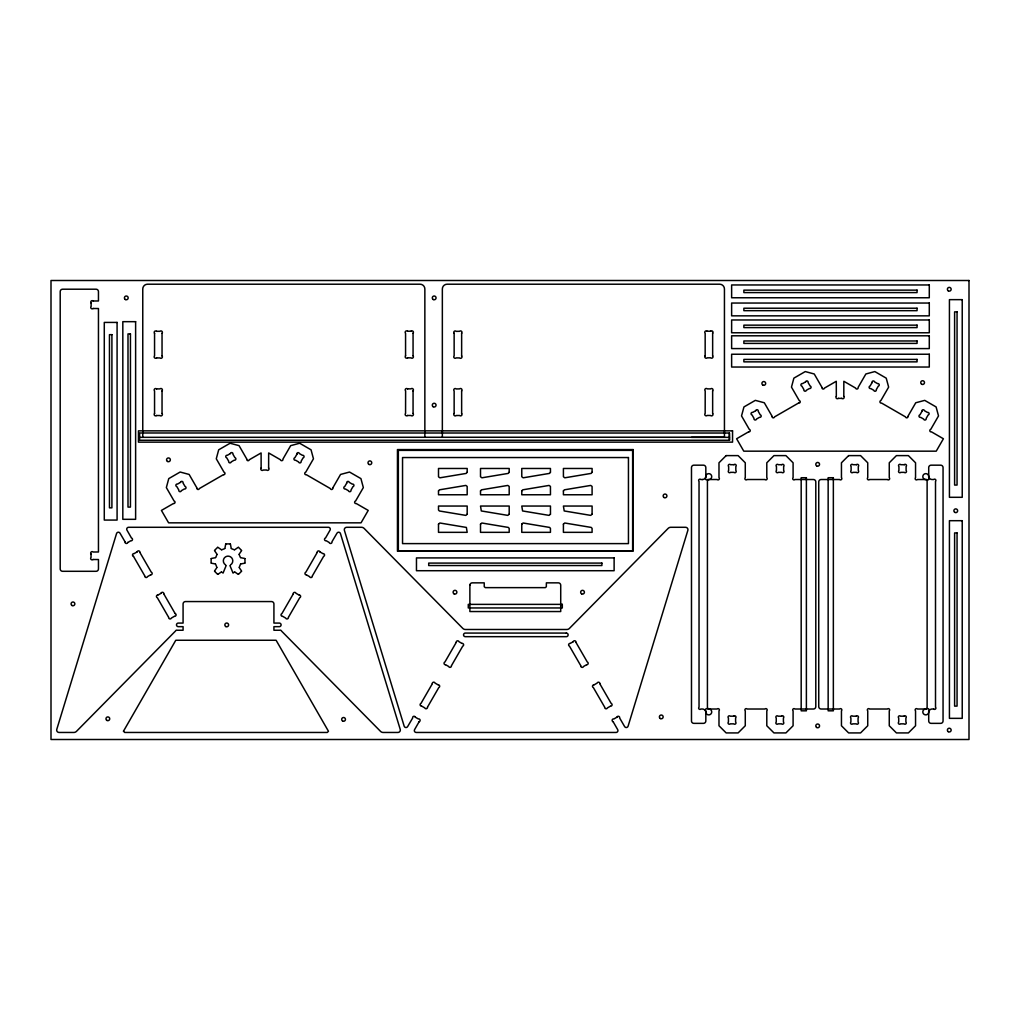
<?xml version="1.0" encoding="UTF-8"?>
<svg xmlns="http://www.w3.org/2000/svg" width="1020" height="1020" viewBox="0 0 1020 1020"><rect width="100%" height="100%" fill="white"/><g stroke="black" fill="none" stroke-linecap="round" stroke-linejoin="round"><path stroke-width="1.5" d="M244.978 562.976L244.978 558.692M154.555 333.361L154.555 355.878A1.39 1.39 0 0 0 154.619 357.867A1.39 1.39 0 0 0 156.557 357.88M162.04 413.47L162.04 390.953M162.04 355.878L162.04 333.361M268.63 467.989L268.655 452.944L280.436 459.739A1.288 1.288 0 0 0 282.017 460.657A1.288 1.288 0 0 0 282.935 459.076L290.674 445.651L299.663 443.241L311.049 449.82L313.459 458.796L305.707 472.222A1.288 1.288 0 0 0 304.789 473.803A1.288 1.288 0 0 0 306.37 474.721L330.314 488.542A1.288 1.288 0 0 0 332.851 488.197M413.062 413.431L413.062 390.915M413.062 355.789L413.062 333.272M454.142 333.361L454.142 355.878A1.39 1.39 0 0 0 454.206 357.867A1.39 1.39 0 0 0 456.157 357.88L459.586 357.931A1.39 1.39 0 0 0 461.575 357.867A1.39 1.39 0 0 0 461.588 355.916M461.639 355.878L461.639 333.361M461.639 413.47L461.639 390.953M712.649 413.431L712.649 390.915M712.649 355.789L712.649 333.272M843.808 396.321L843.833 381.276L855.627 388.072A1.288 1.288 0 0 0 857.208 388.99A1.288 1.288 0 0 0 858.113 387.409L865.865 373.983L874.841 371.573L886.227 378.152L888.637 387.128L880.885 400.554A1.288 1.288 0 0 0 879.979 402.135A1.288 1.288 0 0 0 881.56 403.053L905.492 416.874A1.288 1.288 0 0 0 908.029 416.542M224.897 548.39L225.701 544.093M239.241 567.324L240.503 564.162M223.189 572.755L226.185 565.514M215.717 557.481L216.992 554.51M419.105 721.752L414.579 729.631A1.887 1.887 0 0 0 416.211 732.462L616.054 732.462A1.887 1.887 0 0 0 617.686 729.631L613.16 721.752M332.813 487.866L340.553 474.44L349.541 472.043L360.927 478.609L363.337 487.585L355.585 501.024A1.288 1.288 0 0 0 354.667 502.605A1.288 1.288 0 0 0 356.248 503.51L368.22 510.421L361.042 522.839L168.606 522.839L161.428 510.421L173.425 503.51M907.991 416.198L915.743 402.772L924.719 400.375L936.105 406.942L938.515 415.918L930.763 429.356A1.288 1.288 0 0 0 929.857 430.937A1.288 1.288 0 0 0 931.438 431.842L943.398 438.753L936.232 451.171L743.784 451.171L736.618 438.753L748.603 431.842M317.118 552.649L305.873 572.144A1.453 1.453 0 0 0 306.306 574.948M293.199 594.048L281.941 613.543A1.453 1.453 0 0 0 282.374 616.348M288.43 617.291L299.689 597.796A1.453 1.453 0 0 0 299.242 594.979M312.362 575.892L323.608 556.397A1.453 1.453 0 0 0 323.174 553.579M432.276 683.846L421.018 703.354A1.453 1.453 0 0 0 421.451 706.159M456.195 642.46L444.95 661.954A1.453 1.453 0 0 0 445.383 664.76M427.507 707.09L438.766 687.595A1.453 1.453 0 0 0 438.319 684.79M451.439 665.703L462.685 646.208A1.453 1.453 0 0 0 462.251 643.39M239.139 554.192L241.561 550.66M214.544 570.996L216.852 567.643M214.57 550.379L217.604 547.345M238.514 574.311L241.536 571.289M234.638 549.793L238.221 547.319M217.885 574.336L221.187 572.08M134.232 553.554L137.164 551.858M150.475 574.91L147.543 576.606A1.453 1.453 0 0 1 144.738 576.172M158.113 594.979L161.058 593.283M174.356 616.335L171.424 618.031A1.453 1.453 0 0 1 168.619 617.584M570.269 643.403L573.202 641.72M586.513 664.772L583.58 666.455A1.453 1.453 0 0 1 580.762 666.022M594.15 684.828L597.082 683.132A1.453 1.453 0 0 1 599.9 683.578M610.394 706.184L607.461 707.88A1.453 1.453 0 0 1 604.656 707.447M223.355 474.708L199.372 488.542A1.288 1.288 0 0 1 196.834 488.21M127.78 542.487L130.726 540.791A1.428 1.428 0 0 0 132.447 539.758A1.428 1.428 0 0 0 131.465 538.012L126.952 530.107A1.887 1.887 0 0 1 128.584 527.289L328.427 527.289A1.887 1.887 0 0 1 330.059 530.107L325.533 537.986A1.428 1.428 0 0 0 324.564 539.758A1.428 1.428 0 0 0 326.272 540.766L329.218 542.487A1.39 1.39 0 0 0 330.964 543.418A1.39 1.39 0 0 0 331.959 541.747L337.021 533.128A1.887 1.887 0 0 1 340.438 533.524L400.222 729.364A2.397 2.397 0 0 1 397.94 732.462L383.188 732.462A3.774 3.774 0 0 1 380.498 731.327L281.431 630.959A1.288 1.288 0 0 0 279.735 630.245L273.921 630.245L273.921 626.662L279.301 626.662A1.798 1.798 0 0 0 281.099 624.865A1.798 1.798 0 0 0 279.301 623.08L273.921 623.08L273.921 603.955A2.397 2.397 0 0 0 271.537 601.558L185.474 601.558A2.397 2.397 0 0 0 183.077 603.955L183.077 623.08L178.296 623.08A1.798 1.798 0 0 0 176.498 624.865A1.798 1.798 0 0 0 178.296 626.662L183.077 626.662L183.077 630.245L177.263 630.245A1.288 1.288 0 0 0 175.567 630.959L76.5 731.327A3.774 3.774 0 0 1 73.81 732.462L59.071 732.462A2.397 2.397 0 0 1 56.776 729.364L116.56 533.524A1.887 1.887 0 0 1 119.99 533.128L124.988 541.735M798.545 403.04L774.55 416.874A1.288 1.288 0 0 1 772.012 416.542M616.845 717.251L613.912 718.947A1.428 1.428 0 0 0 612.191 719.993A1.428 1.428 0 0 0 613.16 721.726M233.159 572.845L234.613 572.067M221.799 549.806L224.68 548.632M691.445 437.363L729.428 437.35L729.389 433.041L139.6 432.99L139.6 440.257L729.478 440.257L729.389 433.041M211.306 558.475L215.462 557.698M240.745 563.945L244.8 563.193M156.608 331.309L159.987 331.309A1.39 1.39 0 0 1 161.976 331.372A1.39 1.39 0 0 1 162.001 333.323M407.617 331.219L411.009 331.219M707.217 331.219L710.596 331.219M156.608 388.9L159.987 388.9A1.39 1.39 0 0 1 161.976 388.964A1.39 1.39 0 0 1 162.001 390.915M407.617 388.862L411.009 388.862A1.39 1.39 0 0 1 412.998 388.926A1.39 1.39 0 0 1 413.011 390.877M93.177 301.002L98.455 300.976L98.455 291.605A2.384 2.384 0 0 0 96.071 289.208L62.602 289.208A2.397 2.397 0 0 0 60.205 291.605L60.205 568.918A2.384 2.384 0 0 0 62.602 571.302L96.071 571.302A2.397 2.397 0 0 0 98.455 568.918L98.455 559.534L93.088 559.508M838.376 398.374L841.755 398.374M139.6 437.338L724.442 437.21L724.442 288.991A4.781 4.781 0 0 0 719.661 284.21L447.13 284.21A4.781 4.781 0 0 0 442.348 288.991L442.348 437.21M225.917 543.902L230.201 543.902M93.177 308.499L98.455 308.524L98.455 551.986L93.088 552.011A1.39 1.39 0 0 0 91.099 552.088A1.39 1.39 0 0 0 91.073 554.026M407.617 357.841L411.009 357.841A1.39 1.39 0 0 0 412.998 357.778A1.39 1.39 0 0 0 413.011 355.827M156.608 357.931L159.987 357.931A1.39 1.39 0 0 0 161.976 357.867A1.39 1.39 0 0 0 162.001 355.916M407.617 415.484L411.009 415.484A1.39 1.39 0 0 0 412.998 415.42A1.39 1.39 0 0 0 413.011 413.47M156.608 415.522L159.987 415.522A1.39 1.39 0 0 0 161.976 415.459A1.39 1.39 0 0 0 162.001 413.508M240.643 557.698L244.8 558.475M211.306 563.193L215.373 563.945M231.425 548.632L234.307 549.806M221.493 572.067L222.947 572.845M319.923 551.896L322.855 553.592M415.42 717.251L418.353 718.947A1.428 1.428 0 0 1 420.074 719.993A1.428 1.428 0 0 1 419.092 721.726M461.933 643.403L459 641.707A1.453 1.453 0 0 0 456.195 642.141M306.625 574.948L309.557 576.644A1.453 1.453 0 0 0 312.362 576.198M445.689 664.76L448.634 666.455A1.453 1.453 0 0 0 451.439 666.009M298.936 594.991L296.004 593.296A1.453 1.453 0 0 0 293.186 593.729M438.014 684.79L435.081 683.107A1.453 1.453 0 0 0 432.263 683.54M282.693 616.348L285.625 618.043A1.453 1.453 0 0 0 288.43 617.597M421.77 706.159L424.702 707.842A1.453 1.453 0 0 0 427.507 707.408M217.885 547.319L221.48 549.793M234.931 572.08L238.221 574.336M238.514 547.345L241.536 550.379M214.57 571.289L217.604 574.311M239.266 567.643L241.561 570.996M214.544 550.66L216.967 554.192M576.007 642.472L587.265 661.967A1.453 1.453 0 0 1 586.819 664.772M599.887 683.885L611.146 703.379A1.453 1.453 0 0 1 610.712 706.197M580.775 665.716L569.517 646.208A1.453 1.453 0 0 1 569.95 643.403M604.656 707.128L593.398 687.633A1.453 1.453 0 0 1 593.844 684.828M139.969 552.611L151.228 572.105A1.453 1.453 0 0 1 150.781 574.923M163.863 594.035L175.108 613.53M144.738 575.854L133.48 556.359M168.619 617.278L157.373 597.784A1.453 1.453 0 0 1 157.807 594.966M821.992 387.409L814.24 373.983L805.264 371.573L793.879 378.139L791.469 387.115L799.208 400.541A1.288 1.288 0 0 1 798.877 403.091M772.063 416.211L764.312 402.772L755.335 400.363L743.95 406.942L741.527 415.918L749.279 429.344A1.288 1.288 0 0 1 748.948 431.881M246.802 459.076L239.062 445.651L230.087 443.241L218.688 449.807L216.278 458.783L224.03 472.209A1.288 1.288 0 0 1 223.699 474.746M196.873 487.879L189.133 474.44L180.145 472.031L168.759 478.609L166.349 487.585L174.088 501.011A1.288 1.288 0 0 1 173.757 503.548M239.126 554.51L240.401 557.481M229.921 565.514L232.917 572.755M215.602 564.162L216.877 567.324M230.418 544.093L231.221 548.39M729.428 437.35L729.478 440.257M836.323 396.321L836.285 381.276L824.479 388.084A1.288 1.288 0 0 1 821.941 387.74M705.164 355.789L705.164 333.272A1.39 1.39 0 0 1 705.228 331.283A1.39 1.39 0 0 1 707.166 331.27M454.142 413.47L454.142 390.953A1.39 1.39 0 0 1 454.206 388.964A1.39 1.39 0 0 1 456.157 388.951L459.586 388.9A1.39 1.39 0 0 1 461.575 388.964A1.39 1.39 0 0 1 461.588 390.915M424.856 437.21L424.856 288.991A4.781 4.781 0 0 0 420.074 284.21L147.543 284.21A4.781 4.781 0 0 0 142.762 288.991L142.762 437.21M405.565 355.789L405.565 333.272A1.39 1.39 0 0 1 405.628 331.283A1.39 1.39 0 0 1 407.579 331.27M261.133 467.989L261.107 452.944L249.301 459.752A1.288 1.288 0 0 1 246.763 459.408M154.555 413.47L154.555 390.953A1.39 1.39 0 0 1 154.619 388.964A1.39 1.39 0 0 1 156.557 388.951M211.127 558.692L211.127 562.976M91.124 303.055L91.124 306.446A1.39 1.39 0 0 0 91.201 308.423A1.39 1.39 0 0 0 93.139 308.448M91.035 554.064L91.035 557.456A1.39 1.39 0 0 0 91.099 559.444A1.39 1.39 0 0 0 93.037 559.47M843.769 396.372A1.39 1.39 0 0 1 843.744 398.31A1.39 1.39 0 0 1 841.806 398.335M838.325 398.335A1.39 1.39 0 0 1 836.387 398.31A1.39 1.39 0 0 1 836.362 396.372M268.579 468.04A1.39 1.39 0 0 1 268.566 469.978A1.39 1.39 0 0 1 266.615 470.003L263.185 470.041A1.39 1.39 0 0 1 261.197 469.978A1.39 1.39 0 0 1 261.184 468.04M154.594 333.323A1.39 1.39 0 0 1 154.619 331.372A1.39 1.39 0 0 1 156.557 331.36M156.557 415.471A1.39 1.39 0 0 1 154.619 415.459A1.39 1.39 0 0 1 154.594 413.508M407.579 388.913A1.39 1.39 0 0 0 405.628 388.926A1.39 1.39 0 0 0 405.616 390.877L405.565 413.431A1.39 1.39 0 0 0 405.628 415.42A1.39 1.39 0 0 0 407.579 415.433M411.047 331.27A1.39 1.39 0 0 1 412.998 331.283A1.39 1.39 0 0 1 413.011 333.234M407.579 357.791A1.39 1.39 0 0 1 405.628 357.778A1.39 1.39 0 0 1 405.616 355.827M712.61 390.877A1.39 1.39 0 0 0 712.585 388.926A1.39 1.39 0 0 0 710.647 388.913L707.217 388.862A1.39 1.39 0 0 0 705.228 388.926A1.39 1.39 0 0 0 705.202 390.877L705.164 413.431A1.39 1.39 0 0 0 705.228 415.42A1.39 1.39 0 0 0 707.166 415.433L710.596 415.484A1.39 1.39 0 0 0 712.585 415.42A1.39 1.39 0 0 0 712.61 413.47M710.647 331.27A1.39 1.39 0 0 1 712.585 331.283A1.39 1.39 0 0 1 712.61 333.234M712.61 355.827A1.39 1.39 0 0 1 712.585 357.778A1.39 1.39 0 0 1 710.647 357.791L707.217 357.841A1.39 1.39 0 0 1 705.228 357.778A1.39 1.39 0 0 1 705.202 355.827M461.588 413.508A1.39 1.39 0 0 1 461.575 415.459A1.39 1.39 0 0 1 459.625 415.471L456.195 415.522A1.39 1.39 0 0 1 454.206 415.459A1.39 1.39 0 0 1 454.193 413.508M454.193 333.323A1.39 1.39 0 0 1 454.206 331.372A1.39 1.39 0 0 1 456.157 331.36L459.586 331.309A1.39 1.39 0 0 1 461.575 331.372A1.39 1.39 0 0 1 461.588 333.323M91.175 303.004A1.39 1.39 0 0 1 91.201 301.066A1.39 1.39 0 0 1 93.139 301.04M415.344 717.277A1.39 1.39 0 0 0 413.661 716.321A1.39 1.39 0 0 0 412.679 717.991L407.617 726.61A1.887 1.887 0 0 1 404.188 726.215L344.403 530.375A2.397 2.397 0 0 1 346.698 527.289L361.437 527.289A3.774 3.774 0 0 1 364.127 528.411L462.787 628.371A3.761 3.761 0 0 0 465.477 629.493L566.788 629.493A3.761 3.761 0 0 0 569.466 628.371L668.125 528.411A3.774 3.774 0 0 1 670.816 527.289L685.567 527.289A2.397 2.397 0 0 1 687.85 530.375L628.078 726.215A1.887 1.887 0 0 1 624.648 726.61L619.65 718.003A1.39 1.39 0 0 0 618.592 716.321A1.39 1.39 0 0 0 616.909 717.277M127.717 542.474A1.39 1.39 0 0 1 126.034 543.418A1.39 1.39 0 0 1 125.052 541.747M225.509 564.838A4.73 4.73 0 0 1 224.476 557.761A4.73 4.73 0 0 1 231.642 557.761A4.73 4.73 0 0 1 230.609 564.838M317.118 552.33A1.453 1.453 0 0 1 319.948 551.884M175.121 613.505A1.453 1.453 0 0 1 174.675 616.335M161.032 593.27A1.453 1.453 0 0 1 163.863 593.716M133.48 556.385A1.453 1.453 0 0 1 133.926 553.554M137.139 551.858A1.453 1.453 0 0 1 139.982 552.304M573.176 641.707A1.453 1.453 0 0 1 576.007 642.154M469.876 585.238L469.876 611.541L560.719 611.541L560.719 585.238A2.397 2.397 0 0 0 558.335 582.853L546.376 582.853L546.337 586.78L545.305 587.635L485.354 587.635L484.245 586.755L484.219 582.853L472.273 582.853A2.384 2.384 0 0 0 469.876 585.238M438.498 524.127L438.498 532.338L467.185 532.338L466.382 527.442L439.888 523.005L438.498 524.127M467.185 514.207L465.859 515.393L439.403 510.982L438.511 510.025L438.498 506.047L467.185 506.047L467.185 514.207M480.509 524.127L480.509 532.338L509.197 532.338L509.184 528.373L508.291 527.417L481.835 523.005L480.509 524.127M509.197 514.207L507.807 515.38L481.312 510.956L480.509 506.047L509.197 506.047L509.197 514.207M521.768 524.127L521.768 532.338L550.456 532.338L550.443 528.373L549.563 527.417L523.107 523.005L521.768 524.127M550.468 514.207L549.066 515.38L522.584 510.956L521.781 506.047L550.468 506.047L550.468 514.207M563.41 524.127L563.41 532.338L592.097 532.338L592.084 528.373L591.192 527.417L564.736 523.005L563.41 524.127M592.097 514.207L590.707 515.38L564.213 510.956L563.41 506.047L592.097 506.047L592.097 514.207M123.484 731.187L124.669 732.462L327.267 732.462L328.465 731.263L276.101 640.254L175.784 640.254L123.484 731.187M438.498 490.888L438.498 494.764L467.185 494.764L467.173 486.412L465.859 485.418L439.492 489.817L438.498 490.888M467.185 472.234L466.191 473.42L439.888 477.806L438.511 476.812L438.498 468.473L467.185 468.473L467.185 472.234M480.509 490.888L480.509 494.764L509.197 494.764L509.184 486.412L507.807 485.431L481.504 489.817L480.509 490.888M509.197 472.234L508.291 473.395L481.899 477.806L480.509 476.748L480.509 468.473L509.197 468.473L509.197 472.234M521.781 490.888L521.781 494.764L550.468 494.764L550.443 486.412L549.066 485.431L522.775 489.817L521.781 490.888M550.456 472.234L549.563 473.395L523.171 477.806L521.781 476.748L521.768 468.473L550.456 468.473L550.456 472.234M563.41 490.888L563.41 494.764L592.097 494.764L592.084 486.412L590.707 485.431L564.404 489.817L563.41 490.888M592.097 472.234L591.192 473.395L564.799 477.806L563.422 476.748L563.41 468.473L592.097 468.473L592.097 472.234M296.897 454.244L294.895 457.7A1.288 1.288 0 0 0 293.977 459.281A1.288 1.288 0 0 0 295.558 460.198L298.605 461.958A1.288 1.288 0 0 0 300.186 462.863A1.288 1.288 0 0 0 301.104 461.282L303.106 457.827A1.288 1.288 0 0 0 304.011 456.246A1.288 1.288 0 0 0 302.43 455.328L299.383 453.568A1.288 1.288 0 0 0 297.802 452.663A1.288 1.288 0 0 0 296.897 454.244M346.762 483.034L344.76 486.502A1.288 1.288 0 0 0 343.855 488.083A1.288 1.288 0 0 0 345.436 488.988L348.483 490.747A1.288 1.288 0 0 0 350.064 491.665A1.288 1.288 0 0 0 350.982 490.084L352.971 486.616A1.288 1.288 0 0 0 353.889 485.036A1.288 1.288 0 0 0 352.308 484.13L349.261 482.371A1.288 1.288 0 0 0 347.68 481.453A1.288 1.288 0 0 0 346.762 483.034M872.074 382.576L870.073 386.032A1.288 1.288 0 0 0 869.168 387.613A1.288 1.288 0 0 0 870.749 388.531L873.796 390.29A1.288 1.288 0 0 0 875.377 391.208A1.288 1.288 0 0 0 876.282 389.627L878.284 386.159A1.288 1.288 0 0 0 879.202 384.578A1.288 1.288 0 0 0 877.621 383.66L874.573 381.901A1.288 1.288 0 0 0 872.992 380.995A1.288 1.288 0 0 0 872.074 382.576M921.952 411.366L919.951 414.834A1.288 1.288 0 0 0 919.033 416.415A1.288 1.288 0 0 0 920.614 417.32L923.674 419.08A1.288 1.288 0 0 0 925.255 419.998A1.288 1.288 0 0 0 926.16 418.417L928.162 414.949A1.288 1.288 0 0 0 929.067 413.368A1.288 1.288 0 0 0 927.486 412.462L924.439 410.703A1.288 1.288 0 0 0 922.858 409.785A1.288 1.288 0 0 0 921.952 411.366M726.151 455.608L718.985 462.787L718.985 477.692A1.288 1.288 0 0 1 718.985 479.515A1.288 1.288 0 0 1 717.149 479.515L707.663 479.515A1.288 1.288 0 0 1 705.827 479.515A1.288 1.288 0 0 1 705.827 477.692L705.827 467.568A2.397 2.397 0 0 0 703.443 465.171L693.88 465.171A2.384 2.384 0 0 0 691.484 467.568L691.484 720.974A2.397 2.397 0 0 0 693.88 723.358L703.443 723.358A2.384 2.384 0 0 0 705.827 720.974L705.827 710.851A1.288 1.288 0 0 1 705.827 709.015A1.288 1.288 0 0 1 707.663 709.015L717.149 709.015A1.288 1.288 0 0 1 718.985 709.015A1.288 1.288 0 0 1 718.985 710.851L718.985 725.755L726.151 732.921L738.11 732.921L745.276 725.755L745.276 710.851A1.288 1.288 0 0 1 745.276 709.015A1.288 1.288 0 0 1 747.099 709.015L764.962 709.015A1.288 1.288 0 0 1 766.798 709.015A1.288 1.288 0 0 1 766.798 710.851L766.798 725.755L773.963 732.921L785.923 732.921L793.088 725.755L793.088 710.851A1.288 1.288 0 0 1 793.088 709.015A1.288 1.288 0 0 1 794.912 709.015L813.412 709.015A2.384 2.384 0 0 0 815.796 706.63L815.796 481.912A2.397 2.397 0 0 0 813.412 479.515L794.912 479.515A1.288 1.288 0 0 1 793.088 479.515A1.288 1.288 0 0 1 793.088 477.692L793.088 462.787L785.923 455.608L773.963 455.608L766.798 462.787L766.798 477.692A1.288 1.288 0 0 1 766.798 479.515A1.288 1.288 0 0 1 764.962 479.515L747.099 479.515A1.288 1.288 0 0 1 745.276 479.515A1.288 1.288 0 0 1 745.276 477.692L745.276 462.787L738.11 455.608L726.151 455.608M848.615 455.608L841.449 462.787L841.449 477.692A1.288 1.288 0 0 1 841.449 479.515A1.288 1.288 0 0 1 839.626 479.515L821.125 479.515A2.384 2.384 0 0 0 818.741 481.912L818.741 706.63A2.397 2.397 0 0 0 821.125 709.015L839.626 709.015A1.288 1.288 0 0 1 841.449 709.015A1.288 1.288 0 0 1 841.449 710.851L841.449 725.755L848.615 732.921L860.574 732.921L867.74 725.755L867.74 710.851A1.288 1.288 0 0 1 867.74 709.015A1.288 1.288 0 0 1 869.575 709.015L887.438 709.015A1.288 1.288 0 0 1 889.261 709.015A1.288 1.288 0 0 1 889.261 710.851L889.261 725.755L896.427 732.921L908.386 732.921L915.552 725.755L915.552 710.851A1.288 1.288 0 0 1 915.552 709.015A1.288 1.288 0 0 1 917.388 709.015L926.874 709.015A1.288 1.288 0 0 1 928.71 709.015A1.288 1.288 0 0 1 928.71 710.851L928.71 720.974A2.397 2.397 0 0 0 931.094 723.358L940.657 723.358A2.384 2.384 0 0 0 943.054 720.974L943.054 467.568A2.397 2.397 0 0 0 940.657 465.171L931.094 465.171A2.384 2.384 0 0 0 928.71 467.568L928.71 477.692A1.288 1.288 0 0 1 928.71 479.515A1.288 1.288 0 0 1 926.874 479.515L917.388 479.515A1.288 1.288 0 0 1 915.552 479.515A1.288 1.288 0 0 1 915.552 477.692L915.552 462.787L908.386 455.608L896.427 455.608L889.261 462.787L889.261 477.692A1.288 1.288 0 0 1 889.261 479.515A1.288 1.288 0 0 1 887.438 479.515L869.575 479.515A1.288 1.288 0 0 1 867.74 479.515A1.288 1.288 0 0 1 867.74 477.692L867.74 462.787L860.574 455.608L848.615 455.608M180.54 482.332L177.493 484.092A1.288 1.288 0 0 0 175.912 484.997A1.288 1.288 0 0 0 176.83 486.578L178.831 490.046A1.288 1.288 0 0 0 179.737 491.627A1.288 1.288 0 0 0 181.318 490.709L184.378 488.95A1.288 1.288 0 0 0 185.959 488.044A1.288 1.288 0 0 0 185.041 486.464L183.039 482.995A1.288 1.288 0 0 0 182.121 481.414A1.288 1.288 0 0 0 180.54 482.332M230.418 453.53L227.371 455.29A1.288 1.288 0 0 0 225.79 456.208A1.288 1.288 0 0 0 226.708 457.789L228.709 461.244A1.288 1.288 0 0 0 229.615 462.825A1.288 1.288 0 0 0 231.196 461.92L234.243 460.16A1.288 1.288 0 0 0 235.824 459.242A1.288 1.288 0 0 0 234.919 457.661L232.917 454.206A1.288 1.288 0 0 0 231.999 452.625A1.288 1.288 0 0 0 230.418 453.53M755.731 410.665L752.683 412.424A1.288 1.288 0 0 0 751.102 413.329A1.288 1.288 0 0 0 752.008 414.911L754.009 418.378A1.288 1.288 0 0 0 754.928 419.959A1.288 1.288 0 0 0 756.509 419.041L759.556 417.282A1.288 1.288 0 0 0 761.137 416.377A1.288 1.288 0 0 0 760.219 414.796L758.23 411.328A1.288 1.288 0 0 0 757.312 409.747A1.288 1.288 0 0 0 755.731 410.665M805.609 381.862L802.549 383.622A1.288 1.288 0 0 0 800.968 384.54A1.288 1.288 0 0 0 801.886 386.121L803.887 389.576A1.288 1.288 0 0 0 804.805 391.157A1.288 1.288 0 0 0 806.386 390.252L809.434 388.492A1.288 1.288 0 0 0 811.015 387.575A1.288 1.288 0 0 0 810.097 385.993L808.095 382.538A1.288 1.288 0 0 0 807.19 380.957A1.288 1.288 0 0 0 805.609 381.862M702.448 479.54L700.855 479.54A1.288 1.288 0 0 0 699.031 479.54A1.288 1.288 0 0 0 699.031 481.363L699.031 707.191A1.288 1.288 0 0 0 699.031 709.015A1.288 1.288 0 0 0 700.855 709.015L702.448 709.015A3.391 3.391 0 0 1 705.827 712.406A2.958 2.958 0 0 0 708.887 714.88A2.958 2.958 0 0 0 711.705 712.138A2.958 2.958 0 0 0 709.308 709.015A1.887 1.887 0 0 1 707.421 707.14L707.421 481.414A1.887 1.887 0 0 1 709.308 479.527A2.958 2.958 0 0 0 711.705 476.416A2.958 2.958 0 0 0 708.887 473.662A2.958 2.958 0 0 0 705.827 476.149A3.391 3.391 0 0 1 702.448 479.54M933.682 709.002L932.089 709.002A3.391 3.391 0 0 0 928.71 712.394A2.958 2.958 0 0 1 925.65 714.867A2.958 2.958 0 0 1 922.832 712.126A2.958 2.958 0 0 1 925.229 709.015A1.887 1.887 0 0 0 927.116 707.128L927.116 481.402A1.887 1.887 0 0 0 925.229 479.515A2.958 2.958 0 0 1 922.832 476.404A2.958 2.958 0 0 1 925.65 473.65A2.958 2.958 0 0 1 928.71 476.136A3.391 3.391 0 0 0 932.089 479.527L933.682 479.527A1.288 1.288 0 0 1 935.506 479.527A1.288 1.288 0 0 1 935.506 481.351L935.506 707.179A1.288 1.288 0 0 1 935.506 709.002A1.288 1.288 0 0 1 933.682 709.002M969 280.5L51 280.5L51 739.5L969 739.5L969 280.5M929.284 284.962L731.633 284.962L731.633 297.763L929.284 297.763L929.284 284.962M917.056 290.139L743.873 290.139L743.873 292.587L917.056 292.587L917.056 290.139M962.23 299.65L949.429 299.65L949.429 497.301L962.23 497.301L962.23 299.65M929.284 303.042L731.633 303.042L731.633 315.843L929.284 315.843L929.284 303.042M917.056 308.219L743.873 308.219L743.873 310.666L917.056 310.666L917.056 308.219M957.053 311.878L954.605 311.878L954.605 485.061L957.053 485.061L957.053 311.878M929.284 319.974L731.633 319.974L731.633 332.775L929.284 332.775L929.284 319.974M135.622 321.67L122.821 321.67L122.821 519.32L135.622 519.32L135.622 321.67M117.083 322.422L104.282 322.422L104.282 520.072L117.083 520.072L117.083 322.422M917.056 325.15L743.873 325.15L743.873 327.599L917.056 327.599L917.056 325.15M130.445 333.91L127.997 333.91L127.997 507.093L130.445 507.093L130.445 333.91M111.907 334.662L109.459 334.662L109.459 507.845L111.907 507.845L111.907 334.662M929.284 335.797L731.633 335.797L731.633 348.585L929.284 348.585L929.284 335.797M917.056 340.973L743.873 340.973L743.873 343.408L917.056 343.408L917.056 340.973M929.284 354.233L731.633 354.233L731.633 367.034L929.284 367.034L929.284 354.233M917.056 359.41L743.873 359.41L743.873 361.858L917.056 361.858L917.056 359.41M732.551 430.848L138.452 430.848L138.452 442.144L732.551 442.144L732.551 430.848M633.139 449.578L397.456 449.578L397.456 551.233L633.139 551.233L633.139 449.578M632.63 450.368L398.348 450.368L398.348 550.774L632.63 550.774L632.63 450.368M628.447 457.546L402.543 457.546L402.543 543.609L628.447 543.609L628.447 457.546M733.992 464.699L730.473 464.699A1.288 1.288 0 0 0 728.65 464.699A1.288 1.288 0 0 0 728.65 466.522L728.65 470.526A1.288 1.288 0 0 0 728.65 472.349A1.288 1.288 0 0 0 730.473 472.349L733.992 472.349A1.288 1.288 0 0 0 735.828 472.349A1.288 1.288 0 0 0 735.828 470.526L735.828 466.522A1.288 1.288 0 0 0 735.828 464.699A1.288 1.288 0 0 0 733.992 464.699M781.804 464.699L778.285 464.699A1.288 1.288 0 0 0 776.462 464.699A1.288 1.288 0 0 0 776.462 466.522L776.462 470.526A1.288 1.288 0 0 0 776.462 472.349A1.288 1.288 0 0 0 778.285 472.349L781.804 472.349A1.288 1.288 0 0 0 783.64 472.349A1.288 1.288 0 0 0 783.64 470.526L783.64 466.522A1.288 1.288 0 0 0 783.64 464.699A1.288 1.288 0 0 0 781.804 464.699M856.468 464.699L852.949 464.699A1.288 1.288 0 0 0 851.113 464.699A1.288 1.288 0 0 0 851.113 466.522L851.113 470.526A1.288 1.288 0 0 0 851.113 472.349A1.288 1.288 0 0 0 852.949 472.349L856.468 472.349A1.288 1.288 0 0 0 858.292 472.349A1.288 1.288 0 0 0 858.292 470.526L858.292 466.522A1.288 1.288 0 0 0 858.292 464.699A1.288 1.288 0 0 0 856.468 464.699M904.281 464.699L900.762 464.699A1.288 1.288 0 0 0 898.926 464.699A1.288 1.288 0 0 0 898.926 466.522L898.926 470.526A1.288 1.288 0 0 0 898.926 472.349A1.288 1.288 0 0 0 900.762 472.349L904.281 472.349A1.288 1.288 0 0 0 906.104 472.349A1.288 1.288 0 0 0 906.104 470.526L906.104 466.522A1.288 1.288 0 0 0 906.104 464.699A1.288 1.288 0 0 0 904.281 464.699M806.386 477.73L801.184 477.73L801.184 710.825L806.386 710.825L806.386 477.73M833.353 477.717L828.151 477.717L828.151 710.812L833.353 710.812L833.353 477.717M962.23 520.697L949.429 520.697L949.429 718.348L962.23 718.348L962.23 520.697M957.053 532.937L954.605 532.937L954.605 706.108L957.053 706.108L957.053 532.937M614.116 557.914L416.466 557.914L416.466 570.716L614.116 570.716L614.116 557.914M601.889 563.091L428.706 563.091L428.706 565.539L601.889 565.539L601.889 563.091M562.313 604.375L468.282 604.375L468.282 607.958L562.313 607.958L562.313 604.375M566.329 633.076L465.324 633.076A1.798 1.798 0 0 0 463.539 634.873A1.798 1.798 0 0 0 465.324 636.671L566.329 636.671A1.798 1.798 0 0 0 568.127 634.873A1.798 1.798 0 0 0 566.329 633.076M733.775 716.193L730.256 716.193A1.288 1.288 0 0 0 728.433 716.193A1.288 1.288 0 0 0 728.433 718.016L728.433 722.02A1.288 1.288 0 0 0 728.433 723.843A1.288 1.288 0 0 0 730.256 723.843L733.775 723.843A1.288 1.288 0 0 0 735.599 723.843A1.288 1.288 0 0 0 735.599 722.02L735.599 718.016A1.288 1.288 0 0 0 735.599 716.193A1.288 1.288 0 0 0 733.775 716.193M781.588 716.193L778.069 716.193A1.288 1.288 0 0 0 776.245 716.193A1.288 1.288 0 0 0 776.245 718.016L776.245 722.02A1.288 1.288 0 0 0 776.245 723.843A1.288 1.288 0 0 0 778.069 723.843L781.588 723.843A1.288 1.288 0 0 0 783.411 723.843A1.288 1.288 0 0 0 783.411 722.02L783.411 718.016A1.288 1.288 0 0 0 783.411 716.193A1.288 1.288 0 0 0 781.588 716.193M856.252 716.193L852.72 716.193A1.288 1.288 0 0 0 850.897 716.193A1.288 1.288 0 0 0 850.897 718.016L850.897 722.02A1.288 1.288 0 0 0 850.897 723.843A1.288 1.288 0 0 0 852.72 723.843L856.252 723.843A1.288 1.288 0 0 0 858.075 723.843A1.288 1.288 0 0 0 858.075 722.02L858.075 718.016A1.288 1.288 0 0 0 858.075 716.193A1.288 1.288 0 0 0 856.252 716.193M904.064 716.193L900.532 716.193A1.288 1.288 0 0 0 898.709 716.193A1.288 1.288 0 0 0 898.709 718.016L898.709 722.02A1.288 1.288 0 0 0 898.709 723.843A1.288 1.288 0 0 0 900.532 723.843L904.064 723.843A1.288 1.288 0 0 0 905.887 723.843A1.288 1.288 0 0 0 905.887 722.02L905.887 718.016A1.288 1.288 0 0 0 905.887 716.193A1.288 1.288 0 0 0 904.064 716.193M433.117 406.7A1.887 1.887 0 0 0 436.05 405.284A1.887 1.887 0 0 0 433.36 403.448A1.887 1.887 0 0 0 433.117 406.7M433.232 299.523A1.887 1.887 0 0 0 436.063 297.891A1.887 1.887 0 0 0 433.232 296.259A1.887 1.887 0 0 0 433.232 299.523M954.707 512.32A1.887 1.887 0 0 0 957.64 510.905A1.887 1.887 0 0 0 954.949 509.069A1.887 1.887 0 0 0 954.707 512.32M948.217 731.659A1.887 1.887 0 0 0 951.15 730.231A1.887 1.887 0 0 0 948.447 728.407A1.887 1.887 0 0 0 948.217 731.659M762.858 385.063A1.887 1.887 0 0 0 765.676 383.431A1.887 1.887 0 0 0 762.858 381.799A1.887 1.887 0 0 0 762.858 385.063M581.591 593.844A1.887 1.887 0 0 0 584.409 592.212A1.887 1.887 0 0 0 581.591 590.58A1.887 1.887 0 0 0 581.591 593.844M454.053 593.844A1.887 1.887 0 0 0 456.871 592.212A1.887 1.887 0 0 0 454.053 590.58A1.887 1.887 0 0 0 454.053 593.844M342.618 721.012A1.887 1.887 0 0 0 345.448 719.38A1.887 1.887 0 0 0 342.618 717.749A1.887 1.887 0 0 0 342.618 721.012M225.777 626.548A1.887 1.887 0 0 0 228.607 624.916A1.887 1.887 0 0 0 225.777 623.284A1.887 1.887 0 0 0 225.777 626.548M72.025 605.51A1.887 1.887 0 0 0 74.843 603.878A1.887 1.887 0 0 0 72.025 602.246A1.887 1.887 0 0 0 72.025 605.51M167.509 461.461A1.887 1.887 0 0 0 170.34 459.829A1.887 1.887 0 0 0 167.509 458.197A1.887 1.887 0 0 0 167.509 461.461M663.982 497.479A1.887 1.887 0 0 0 666.914 496.051A1.887 1.887 0 0 0 664.211 494.228A1.887 1.887 0 0 0 663.982 497.479M368.934 464.419A1.887 1.887 0 0 0 371.752 462.787A1.887 1.887 0 0 0 368.934 461.155A1.887 1.887 0 0 0 368.934 464.419M125.358 299.523A1.887 1.887 0 0 0 128.176 297.891A1.887 1.887 0 0 0 125.358 296.259A1.887 1.887 0 0 0 125.358 299.523M106.909 720.426A1.887 1.887 0 0 0 109.727 718.794A1.887 1.887 0 0 0 106.909 717.162A1.887 1.887 0 0 0 106.909 720.426M660.322 718.539A1.887 1.887 0 0 0 663.153 716.907A1.887 1.887 0 0 0 660.322 715.275A1.887 1.887 0 0 0 660.322 718.539M816.612 465.872A1.887 1.887 0 0 0 819.544 464.457A1.887 1.887 0 0 0 816.854 462.621A1.887 1.887 0 0 0 816.612 465.872M921.672 384.234A1.887 1.887 0 0 0 924.49 382.602A1.887 1.887 0 0 0 921.672 380.97A1.887 1.887 0 0 0 921.672 384.234M948.217 290.815A1.887 1.887 0 0 0 951.15 289.399A1.887 1.887 0 0 0 948.447 287.563A1.887 1.887 0 0 0 948.217 290.815M816.612 727.451A1.887 1.887 0 0 0 819.544 726.023A1.887 1.887 0 0 0 816.854 724.2A1.887 1.887 0 0 0 816.612 727.451"/></g></svg>
